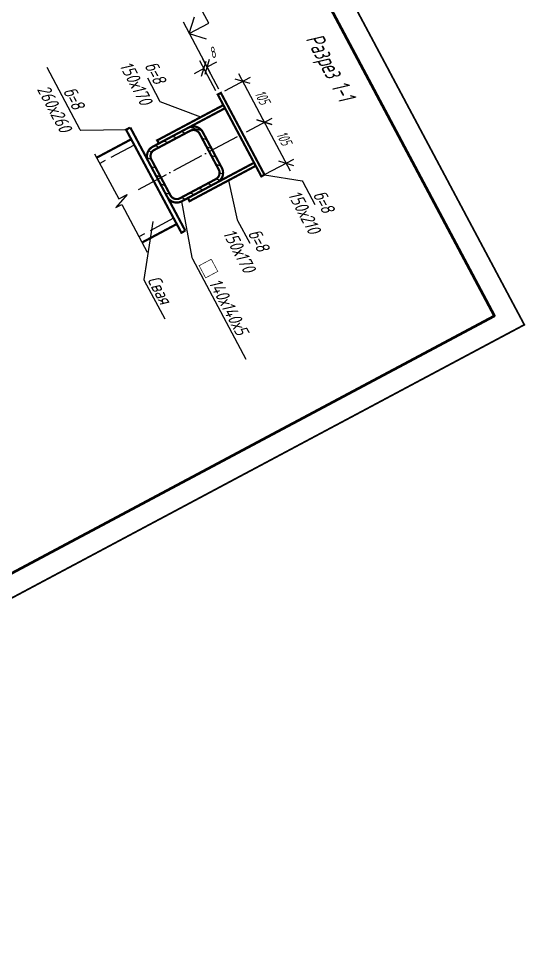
# Model space of a CAD drawing. Extents: x 5370511 to 5386565, y 1010429 to 1053793.
# Drawn here: x 5378768.6 to 5378883.5, y 1041743 to 1041952.3 of the extents above; entities that cross this region are included whole.
import ezdxf
from ezdxf import colors
from ezdxf.entities.mleader import LeaderData, LeaderLine
from ezdxf.enums import TextEntityAlignment as Align
from ezdxf.math import Vec2, Vec3

# ---------------------------------------------------------------- set-up
doc = ezdxf.new("R2010")
doc.units = 0
doc.header["$PDMODE"] = 32
doc.header["$PDSIZE"] = 0.3
doc.linetypes.add('ACAD_ISO02W100', pattern=[15, 12, -3])
doc.linetypes.add('ACAD_ISO04W100', pattern=[30, 24, -3, 0, -3])
doc.layers.get('0').update_dxf_attribs({"linetype": 'CONTINUOUS'})
doc.layers.get('DEFPOINTS').update_dxf_attribs({"linetype": 'CONTINUOUS'})
doc.layers.add('Строения', color=7, linetype='CONTINUOUS')
doc.styles.add('ГОСТ_НИПИ', font='gost_nipi.shx', dxfattribs={"oblique": 15})
doc.styles.add('ГОСТ_НИПИ_разм', font='gost_nipi.shx', dxfattribs={"width": 0.8, "oblique": 15, "height": 2.5})
doc.linetypes.add('Сварка3', pattern='A,2,[33,ESKDSHAPES.SHX,S=2,R=0,X=0,Y=0],2', length=4)
doc.dimstyles.new('Лист М10', dxfattribs={"dimtxt": 2.5, "dimasz": 2.5, "dimexe": 2, "dimexo": 1, "dimgap": 1, "dimtad": 1, "dimdec": 0, "dimlfac": 10, "dimzin": 0, "dimdsep": 46, "dimtxsty": 'ГОСТ_НИПИ_разм', "dimblk": 'OBLIQUE', "dimcen": 0.09, "dimdle": 2, "dimaunit": 1, "dimadec": 0, "dimazin": 0, "dimtfac": 1, "dimtdec": 0, "dimtofl": 0, "dimtmove": 1, "dimatfit": 3, "dimldrblk": 'NONE', "dimfxl": 1, "dimtolj": 1, "dimtzin": 0, "dimarcsym": 0})
pattern_1 = [(343.04916, (5378661.3543, 1042367.2449), (0.4628375, 1.5185314), [])]

# ---------------------------------------------------------------- blocks, each defined once
blk = doc.blocks.new('*U427')
at = {"lineweight": 50, "const_width": 0.4}
blk.add_lwpolyline([(-420, 297), (0, 297), (0, 0), (-420, 0)], close=True, dxfattribs=at)
at = {"lineweight": 50}
blk.add_lwpolyline([(-400, 5), (-5, 5), (-5, 292), (-400, 292)], close=True, dxfattribs=at)
at = {"style": 'ГОСТ_НИПИ', "oblique": 15}
blk.add_attdef('СКВОЗНАЯ_НУМЕРАЦИЯ', text='', height=3, dxfattribs=at).set_placement((-10, 288.5), align=Align.MIDDLE_CENTER)
at = {"style": 'ГОСТ_НИПИ', "oblique": 15, "width": 0.8}
for tag, p in [('ДАТА_СОГЛ_1', (-406.75, 146)), ('ДАТА_СОГЛ_2', (-401.75, 146)), ('ФАМИЛИЯ_СОГЛ_1', (-406.75, 111)), ('ФАМИЛИЯ_СОГЛ_2', (-401.75, 111)), ('ХАРАКТЕР_РАБОТЫ_СОГЛ_1', (-406.75, 91)), ('ХАРАКТЕР_РАБОТЫ_СОГЛ_2', (-401.75, 91))]:
    blk.add_attdef(tag, p, '', height=3, rotation=90, dxfattribs=at)
at = {"style": 'ГОСТ_НИПИ', "oblique": 15}
for tag, width, p in [('ОБОЗНАЧЕНИЕ_ДОКУМЕНТА', 0.8, (-65, 55)), ('НАИМЕНОВАНИЕ_ПРОЕКТА', 0.8, (-65, 42.5)), ('НАИМЕНОВАНИЕ_ОБЪЕКТА', 0.8, (-90, 27.5)), ('СТАДИЯ', 0.8, (-47.5, 25)), ('ЛИСТ', 0.8, (-32.5, 25)), ('ЛИСТОВ', 0.8, (-15, 25)), ('НАИМЕНОВАНИЕ_ЧЕРТЕЖА', 0.8, (-90, 12.5)), ('ПРЕДПРИЯТИЕ', 0.7, (-30.48, 12.55))]:
    blk.add_attdef(tag, text='', height=3, dxfattribs=dict(at, width=width)).set_placement(p, align=Align.MIDDLE_CENTER)
at = {"style": 'ГОСТ_НИПИ', "oblique": 15, "width": 0.8}
blk.add_attdef('РАЗРАБ', text='', height=3, dxfattribs=at).set_placement((-189.18, 32.18), align=Align.MIDDLE_LEFT)
for tag, p in [('ФАМИЛИЯ_5', (-169, 31)), ('ДАТА_1', (-134, 31)), ('ХАРАКТЕР_РАБОТЫ_1', (-189, 26)), ('ФАМИЛИЯ_1', (-169, 26)), ('ДАТА_2', (-134, 26)), ('ХАРАКТЕР_РАБОТЫ_2', (-189, 20.72)), ('ФАМИЛИЯ_2', (-169.15, 20.71)), ('ДАТА_3', (-134, 20.72)), ('ХАРАКТЕР_РАБОТЫ_3', (-189, 16)), ('ФАМИЛИЯ_3', (-169.01, 15.99)), ('ДАТА_4', (-134, 16)), ('ФАМИЛИЯ_6', (-169, 11)), ('ДАТА_5', (-134, 11)), ('ХАРАКТЕР_РАБОТЫ_4', (-189, 6)), ('ФАМИЛИЯ_4', (-169, 6)), ('ДАТА_6', (-134, 6))]:
    blk.add_attdef(tag, p, '', height=3, dxfattribs=at)
at = {"style": 'ГОСТ_НИПИ', "oblique": 15, "width": 0.8, "flags": 8}
blk.add_attdef('НКОНТР', text='', height=3, dxfattribs=at).set_placement((-189.36, 12.34), align=Align.MIDDLE_LEFT)
at = {"style": 'ГОСТ_НИПИ', "oblique": 15, "width": 0.8}
blk.add_attdef('ФОРМАТ', text='', height=3, dxfattribs=at).set_placement((-38.94, 0.42), align=Align.BOTTOM_CENTER)
blk = doc.blocks.new('_Oblique')
at = {"color": 0, "linetype": 'ByBlock', "lineweight": -2}
blk.add_line((-0.5, -0.5), (0.5, 0.5), dxfattribs=at)
blk = doc.blocks.new('*D1022')
at = {"color": 0, "lineweight": -2, "transparency": 16777216}
for p, q in [((5378813.31, 1041935.96), (5378809.7, 1041942.73)), ((5378814.02, 1041936.34), (5378810.41, 1041943.11)), ((5378811.35, 1041941.34), (5378813.56, 1041942.52)), ((5378810.64, 1041940.97), (5378808.44, 1041939.79))]:
    blk.add_line(p, q, dxfattribs=at)
at = {"layer": 'DEFPOINTS', "color": 0, "lineweight": 15, "transparency": 16777216}
for p in [(5378810.64, 1041940.97), (5378813.78, 1041935.08), (5378814.49, 1041935.46)]:
    blk.add_point(p, dxfattribs=at)
at = {"color": 0, "lineweight": -2, "transparency": 16777216, "xscale": 2.5, "yscale": 2.5, "zscale": 2.5}
for p, rotation in [((5378810.64, 1041940.97), 28.04915530994217), ((5378811.35, 1041941.34), 208.0491553099422)]:
    blk.add_blockref('_Oblique', p, dxfattribs=dict(at, rotation=rotation))
at = {"color": 0, "transparency": 16777216, "insert": (5378812.5, 1041944.5), "char_height": 2.5, "attachment_point": 5, "rotation": 28.0492, "style": 'ГОСТ_НИПИ_разм'}
blk.add_mtext('\\A1;8', dxfattribs=at)
blk = doc.blocks.new('_None')
blk = doc.blocks.new('*D1023')
at = {"color": 0, "lineweight": -2, "transparency": 16777216}
for p, q in [((5378815.37, 1041935.93), (5378821.16, 1041939.02)), ((5378818.46, 1041939.84), (5378825.28, 1041927.04)), ((5378820.31, 1041926.66), (5378826.1, 1041929.75))]:
    blk.add_line(p, q, dxfattribs=at)
at = {"layer": 'DEFPOINTS', "color": 0, "lineweight": 15, "transparency": 16777216}
for p in [(5378814.49, 1041935.46), (5378824.34, 1041928.81), (5378819.42, 1041926.19)]:
    blk.add_point(p, dxfattribs=at)
at = {"color": 0, "lineweight": -2, "transparency": 16777216, "xscale": 2.5, "yscale": 2.5, "zscale": 2.5}
for p, rotation in [((5378819.4, 1041938.08), 118.0491553040555), ((5378824.34, 1041928.81), 298.0491553040555)]:
    blk.add_blockref('_Oblique', p, dxfattribs=dict(at, rotation=rotation))
at = {"color": 0, "transparency": 16777216, "insert": (5378823.85, 1041934.5), "char_height": 2.5, "attachment_point": 5, "rotation": 298.0492, "style": 'ГОСТ_НИПИ_разм'}
blk.add_mtext('\\A1;105', dxfattribs=at)
blk = doc.blocks.new('*D1024')
at = {"color": 0, "lineweight": -2, "transparency": 16777216}
for p, q in [((5378823.4, 1041930.57), (5378830.21, 1041917.78)), ((5378820.31, 1041926.66), (5378826.1, 1041929.75)), ((5378824.54, 1041917.02), (5378831.04, 1041920.48))]:
    blk.add_line(p, q, dxfattribs=at)
at = {"layer": 'DEFPOINTS', "color": 0, "lineweight": 15, "transparency": 16777216}
for p in [(5378819.42, 1041926.19), (5378829.27, 1041919.54), (5378823.65, 1041916.55)]:
    blk.add_point(p, dxfattribs=at)
at = {"color": 0, "lineweight": -2, "transparency": 16777216, "xscale": 2.5, "yscale": 2.5, "zscale": 2.5}
for p, rotation in [((5378824.34, 1041928.81), 118.0491553040555), ((5378829.27, 1041919.54), 298.0491553040555)]:
    blk.add_blockref('_Oblique', p, dxfattribs=dict(at, rotation=rotation))
at = {"color": 0, "transparency": 16777216, "insert": (5378828.79, 1041925.23), "char_height": 2.5, "attachment_point": 5, "rotation": 298.0492, "style": 'ГОСТ_НИПИ_разм'}
blk.add_mtext('\\A1;105', dxfattribs=at)
blk = doc.blocks.new('*U812')
at = {"ltscale": 100}
for p, q in [((0, 0), (0, 5)), ((0, 0), (-2.83, 2.83)), ((0, 0), (2.83, 2.83)), ((-3, 0), (10.08, 0))]:
    blk.add_line(p, q, dxfattribs=at)
at = {"color": 1, "ltscale": 0.35, "insert": (-6.76, 9.9), "char_height": 3, "attachment_point": 3, "style": 'ГОСТ_НИПИ', "bg_fill": 3, "box_fill_scale": 1.5, "bg_fill_color": 256, "bg_fill_transparency": 0}
blk.add_mtext_dynamic_manual_height_columns('{\\C255;\\c16777215;*******}', width=12.6457, gutter_width=12.5, heights=[0], dxfattribs=at)
at = {"color": 1, "ltscale": 0.35, "insert": (-5.74, 4.26), "char_height": 3, "attachment_point": 3, "style": 'ГОСТ_НИПИ'}
blk.add_mtext_dynamic_manual_height_columns('{\\C255;\\c16777215;********}', width=16.2559, gutter_width=12.5, heights=[3.52], dxfattribs=at)
at = {"style": 'ГОСТ_НИПИ', "oblique": 15, "width": 0.8}
blk.add_attdef('СУФФИКС', (-5.83, 1.08), '', height=3, dxfattribs=at)
at = {"ltscale": 100}
blk.add_line((0, 5), (-15, 5), dxfattribs=at)
at = {"style": 'ГОСТ_НИПИ', "oblique": 15, "width": 0.8}
blk.add_attdef('УРОВЕНЬ', text='', height=3, dxfattribs=at).set_placement((-13.17, 7.98, -1), align=Align.MIDDLE)

msp = doc.modelspace()

# ---------------------------------------------------------------- hatches: boundary and pattern name
h = msp.add_hatch()
h.set_pattern_fill('ANSI31', color=256, scale=0.5, angle=-61.95084)
h.set_pattern_definition(pattern_1)
h.paths.add_polyline_path([(5378810.376, 1041926.584, 0.4142136), (5378807.129, 1041927.573), (5378799.01, 1041923.247, 0.4142136), (5378798.02, 1041920), (5378800.183, 1041915.941), (5378800.889, 1041916.317), (5378798.726, 1041920.377, -0.4142136), (5378799.386, 1041922.541), (5378807.506, 1041926.867, -0.4142136), (5378809.67, 1041926.207), (5378811.833, 1041922.148), (5378812.539, 1041922.524)])
h = msp.add_hatch()
h.set_pattern_fill('ANSI31', color=256, scale=0.5, angle=-61.95084)
h.set_pattern_definition(pattern_1)
h.paths.add_polyline_path([(5378812.539, 1041922.524), (5378814.702, 1041918.464, -0.4142136), (5378813.713, 1041915.217), (5378805.593, 1041910.891, -0.4142136), (5378802.346, 1041911.881), (5378800.183, 1041915.941), (5378800.889, 1041916.317), (5378803.052, 1041912.257, 0.4142136), (5378805.217, 1041911.597), (5378813.336, 1041915.924, 0.4142136), (5378813.996, 1041918.088), (5378811.833, 1041922.148)])

# ---------------------------------------------------------------- linework, layer by layer
at = {"linetype": 'ACAD_ISO02W100', "ltscale": 0.5}
for p, q in [((5378794.867, 1041923.651), (5378787.03, 1041919.468)), ((5378803.776, 1041907.061), (5378795.878, 1041902.862))]:
    msp.add_line(p, q, dxfattribs=at)
at = {"linetype": 'ACAD_ISO04W100', "ltscale": 0.3}
msp.add_lwpolyline([(5378795.801, 1041913.606), (5378818.84, 1041925.881)], dxfattribs=at)
at = {"linetype": 'Сварка3', "ltscale": 0.5}
for points in [[(5378807.041, 1041927.526), (5378800.422, 1041923.999)], [(5378807.005, 1041911.644), (5378813.713, 1041915.217)]]:
    msp.add_lwpolyline(points, dxfattribs=at)
at = {"linetype": 'Сварка3'}
msp.add_lwpolyline([(5378794.163, 1041924.958), (5378804.414, 1041905.719)], dxfattribs=at)
msp.add_lwpolyline([(5378785.878, 1041921.67), (5378791.329, 1041911.439), (5378793.266, 1041912.471), (5378790.695, 1041909.481), (5378792.001, 1041910.177), (5378797.765, 1041899.36)])
at = {"layer": 'Строения', "const_width": 0.5}
for points in [[(5378823.654, 1041916.549), (5378813.779, 1041935.082), (5378814.485, 1041935.458), (5378824.36, 1041916.925)], [(5378815.049, 1041932.699), (5378800.046, 1041924.705), (5378800.422, 1041923.999), (5378815.425, 1041931.993)], [(5378822.385, 1041918.932), (5378807.381, 1041910.938), (5378807.005, 1041911.644), (5378822.008, 1041919.638)]]:
    msp.add_lwpolyline(points, close=True, dxfattribs=at)
for points in [[(5378793.871, 1041927.585), (5378792.999, 1041927.12), (5378805.539, 1041903.787), (5378806.411, 1041904.252)], [(5378793.955, 1041927.63), (5378806.411, 1041904.252)], [(5378794.163, 1041924.958), (5378786.329, 1041920.784)], [(5378804.48, 1041905.754), (5378796.58, 1041901.545)]]:
    msp.add_lwpolyline(points, dxfattribs=at)
for points in [[(5378799.01, 1041923.247), (5378807.129, 1041927.573, -0.4142136), (5378810.376, 1041926.584), (5378814.702, 1041918.464, -0.4142136), (5378813.713, 1041915.217), (5378805.593, 1041910.891, -0.4142136), (5378802.346, 1041911.881), (5378798.02, 1041920, -0.4142136)], [(5378799.386, 1041922.541), (5378807.506, 1041926.867, -0.4142136), (5378809.67, 1041926.207), (5378813.996, 1041918.088, -0.4142136), (5378813.336, 1041915.924), (5378805.217, 1041911.597, -0.4142136), (5378803.052, 1041912.257), (5378798.726, 1041920.377, -0.4142136)]]:
    msp.add_lwpolyline(points, format="xyb", close=True, dxfattribs=at)

# ---------------------------------------------------------------- block references
at = {"rotation": 298.0491553101125}
msp.add_blockref('*U427', (5378621.14, 1041743.277), dxfattribs=at)

# ---------------------------------------------------------------- texts
at = {"ltscale": 0.35, "style": 'ГОСТ_НИПИ', "oblique": 15, "width": 0.8}
msp.add_text('Разрез 1-1', height=4, rotation=298.04916, dxfattribs=at).set_placement((5378832.58, 1041947.129), align=Align.BOTTOM_LEFT)

# ---------------------------------------------------------------- dimensions: what is measured, and where the dimension line sits
dim = msp.add_linear_dim(base=(5378810.645, 1041940.965), p1=(5378814.485, 1041935.458), p2=(5378813.779, 1041935.082), angle=28.04916, dimstyle='Лист М10')
dim.commit()
dim.dimension.update_dxf_attribs({"geometry": '*D1022', "text_midpoint": (5378813.557, 1041942.517), "dimtype": 160})
for base, p1, p2, picture, middle in [((5378824.336, 1041928.809), (5378814.485, 1041935.458), (5378819.423, 1041926.192), '*D1023', (5378823.853, 1041934.501)), ((5378829.274, 1041919.543), (5378819.423, 1041926.192), (5378823.654, 1041916.549), '*D1024', (5378828.791, 1041925.234))]:
    dim = msp.add_linear_dim(base=base, p1=p1, p2=p2, angle=298.04916, dimstyle='Лист М10')
    dim.commit()
    dim.dimension.update_dxf_attribs({"geometry": picture, "text_midpoint": middle})

# ---------------------------------------------------------------- leaders
ml = msp.add_multileader_mtext('Standard')
ml.set_content('б=8\\P150х170', color=256, style='ГОСТ_НИПИ')
ml.set_leader_properties()
ml.set_arrow_properties(name='NONE')
ml.build(insert=Vec2(0, 0))
ml.multileader.update_dxf_attribs({"text_left_attachment_type": 6, "text_right_attachment_type": 6, "dogleg_length": 0.2, "arrow_head_size": 0.2})
ctx = ml.context
ctx.base_point, ctx.char_height, ctx.arrow_head_size, ctx.landing_gap_size, ctx.plane_origin, ctx.plane_x_axis, ctx.plane_y_axis = Vec3(5378793.446, 1041947.16), 3, 0.2, 0.2, Vec3(5378801.295, 1041954.078), Vec3(0.4702289, -0.8825445), Vec3(0.8825445, 0.4702289)
ctx.left_attachment, ctx.right_attachment, ctx.text_align_type = 6, 6, 1
notes = []
notes.append((ctx, [(1, (1, 1, 0), (5378800.761, 1041933.432), (-0.4702289, 0.8825445), 0.2, [(0, [(5378809.958, 1041929.987)], 0, [])])]))
ctx.mtext.insert, ctx.mtext.text_direction, ctx.mtext.rotation, ctx.mtext.width, ctx.mtext.alignment, ctx.mtext.flow_direction = Vec3(5378800.931, 1041940.768), Vec3(0.4702289, -0.8825445), 5.2019391, 5.60319, 2, 5
ml = msp.add_multileader_mtext('Standard')
ml.set_content('б=8\\P260х260', color=256, style='ГОСТ_НИПИ')
ml.set_leader_properties()
ml.set_arrow_properties(name='NONE')
ml.build(insert=Vec2(0, 0))
ml.multileader.update_dxf_attribs({"text_left_attachment_type": 6, "text_right_attachment_type": 6, "dogleg_length": 0.2, "arrow_head_size": 0.2})
ctx = ml.context
ctx.base_point, ctx.char_height, ctx.arrow_head_size, ctx.landing_gap_size, ctx.plane_origin, ctx.plane_x_axis, ctx.plane_y_axis = Vec3(5378774.463, 1041942.401), 3, 0.2, 0.2, Vec3(5378851.035, 1041861.65), Vec3(0.4702289, -0.8825445), Vec3(0.8825445, 0.4702289)
ctx.left_attachment, ctx.right_attachment, ctx.text_align_type = 6, 6, 1
notes.append((ctx, [(0, (1, 1, 0), (5378782.716, 1041926.911), (-0.4702289, 0.8825445), 0.2, [(0, [(5378792.999, 1041927.12)], 0, [])])]))
ctx.mtext.insert, ctx.mtext.text_direction, ctx.mtext.rotation, ctx.mtext.alignment, ctx.mtext.flow_direction = Vec3(5378782.485, 1041935), Vec3(0.4702289, -0.8825445), 5.2019391, 2, 5
ml = msp.add_multileader_mtext('Standard')
ml.set_content('б=8\\P150х170', color=256, style='ГОСТ_НИПИ')
ml.set_leader_properties()
ml.set_arrow_properties(name='NONE')
ml.build(insert=Vec2(0, 0))
ml.multileader.update_dxf_attribs({"text_left_attachment_type": 6, "text_right_attachment_type": 6, "dogleg_length": 0.2, "arrow_head_size": 0.2})
ctx = ml.context
ctx.base_point, ctx.char_height, ctx.arrow_head_size, ctx.landing_gap_size, ctx.plane_origin, ctx.plane_x_axis, ctx.plane_y_axis = Vec3(5378818.268, 1041906.565), 3, 0.2, 0.2, Vec3(5378820.612, 1041917.987), Vec3(0.4702289, -0.8825445), Vec3(0.8825445, 0.4702289)
ctx.left_attachment, ctx.right_attachment, ctx.text_align_type = 6, 6, 1
notes.append((ctx, [(0, (1, 1, 0), (5378818.174, 1041906.742), (0.4702289, -0.8825445), 0.2, [(0, [(5378816.199, 1041915.636)], 0, [])])]))
ctx.mtext.insert, ctx.mtext.text_direction, ctx.mtext.rotation, ctx.mtext.width, ctx.mtext.alignment, ctx.mtext.flow_direction = Vec3(5378824.358, 1041902.791), Vec3(0.4702289, -0.8825445), 5.2019391, 5.60319, 2, 5
ml = msp.add_multileader_mtext('Standard')
ml.set_content('б=8\\P150х210', color=256, style='ГОСТ_НИПИ')
ml.set_leader_properties()
ml.set_arrow_properties(name='NONE')
ml.build(insert=Vec2(0, 0))
ml.multileader.update_dxf_attribs({"text_left_attachment_type": 6, "text_right_attachment_type": 6, "dogleg_length": 0.2, "arrow_head_size": 0.2})
ctx = ml.context
ctx.base_point, ctx.char_height, ctx.arrow_head_size, ctx.landing_gap_size, ctx.plane_origin, ctx.plane_x_axis, ctx.plane_y_axis = Vec3(5378833.02, 1041915.328), 3, 0.2, 0.2, Vec3(5378838.865, 1041927.712), Vec3(0.4702289, -0.8825445), Vec3(0.8825445, 0.4702289)
ctx.left_attachment, ctx.right_attachment, ctx.text_align_type = 6, 6, 1
notes.append((ctx, [(0, (1, 1, 0), (5378832.926, 1041915.504), (0.4702289, -0.8825445), 0.2, [(0, [(5378824.36, 1041916.925)], 0, [])])]))
ctx.mtext.insert, ctx.mtext.text_direction, ctx.mtext.rotation, ctx.mtext.width, ctx.mtext.alignment, ctx.mtext.flow_direction = Vec3(5378839.11, 1041911.553), Vec3(0.4702289, -0.8825445), 5.2019391, 5.60319, 2, 5
ml = msp.add_multileader_mtext('Standard')
ml.set_content('{\\f@Batang|b0|i0|c204|p18;\\Q0;□\\fMS Shell Dlg 2|b0|i0|c204|p0;\\H0.70833x;\\Q15; \\Fgost_ful|c204;\\H1.4118x;140х140х5}', color=256, style='ГОСТ_НИПИ')
ml.set_leader_properties()
ml.set_arrow_properties(name='NONE')
ml.build(insert=Vec2(0, 0))
ml.multileader.update_dxf_attribs({"text_left_attachment_type": 6, "text_right_attachment_type": 6, "dogleg_length": 0.36})
ctx = ml.context
ctx.base_point, ctx.char_height, ctx.landing_gap_size, ctx.plane_origin, ctx.plane_x_axis, ctx.plane_y_axis = Vec3(5378808.062, 1041897.853), 3, 0.5, Vec3(5378748.211, 1041962.733), Vec3(0.4702289, -0.8825445), Vec3(0.8825445, 0.4702289)
ctx.left_attachment, ctx.right_attachment, ctx.text_align_type = 6, 6, 1
notes.append((ctx, [(0, (1, 1, 0), (5378807.892, 1041898.171), (0.4702289, -0.8825445), 0.36, [(0, [(5378805.593, 1041910.891)], 0, [])])]))
ctx.mtext.insert, ctx.mtext.text_direction, ctx.mtext.rotation, ctx.mtext.alignment, ctx.mtext.flow_direction = Vec3(5378816.377, 1041889.903), Vec3(0.4702289, -0.8825445), 5.2019391, 2, 5
ml = msp.add_multileader_mtext('Standard')
ml.set_content('Свая', color=256, style='ГОСТ_НИПИ')
ml.set_leader_properties()
ml.set_arrow_properties(name='NONE')
ml.build(insert=Vec2(0, 0))
ml.multileader.update_dxf_attribs({"text_left_attachment_type": 6, "text_right_attachment_type": 6, "dogleg_length": 0.2, "arrow_head_size": 0.2})
ctx = ml.context
ctx.base_point, ctx.char_height, ctx.arrow_head_size, ctx.landing_gap_size, ctx.plane_origin, ctx.plane_x_axis, ctx.plane_y_axis = Vec3(5378797.113, 1041892.998), 3, 0.2, 0.2, Vec3(5378802.268, 1041910.871), Vec3(0.4702289, -0.8825445), Vec3(0.8825445, 0.4702289)
ctx.left_attachment, ctx.right_attachment = 6, 6
notes.append((ctx, [(0, (1, 1, 0), (5378797.019, 1041893.174), (0.4702289, -0.8825445), 0.2, [(0, [(5378799.03, 1041906.313)], 0, [])])]))
ctx.mtext.insert, ctx.mtext.text_direction, ctx.mtext.rotation, ctx.mtext.flow_direction = Vec3(5378800.384, 1041894.514), Vec3(0.4702289, -0.8825445), 5.2019391, 5
for ctx, leaders in notes:
    for number, flags, end, landing, length, lines in leaders:
        leader = LeaderData()
        leader.index, (leader.has_last_leader_line, leader.has_dogleg_vector, leader.attachment_direction) = number, flags
        leader.last_leader_point, leader.dogleg_vector, leader.dogleg_length = Vec3(end), Vec3(landing), length
        for number, points, colour, breaks in lines:
            line = LeaderLine()
            line.index, line.vertices, line.color, line.breaks = number, Vec3.list(points), colors.encode_raw_color(colour), breaks
            leader.lines.append(line)
        ctx.leaders.append(leader)

# ---------------------------------------------------------------- next in the draw order: block references
at = {"linetype": 'ACAD_ISO02W100'}
ref = msp.add_blockref('*U812', (5378807.335, 1041948.879), dxfattribs=dict(at, rotation=298.0491553101125))
ref.add_attrib('УРОВЕНЬ', 'по профилю', dxfattribs={"height": 3, "rotation": 298.04916, "style": 'ГОСТ_НИПИ', "oblique": 15, "width": 0.8}).set_placement((5378808.189, 1041964.251, -1), align=Align.MIDDLE)
ref.add_attrib('СУФФИКС', 'см. часть ВЗ', (5378795.425, 1041973.534), dxfattribs={"height": 3, "rotation": 298.04916, "style": 'ГОСТ_НИПИ', "oblique": 15, "width": 0.8})

doc.saveas('drawing.dxf')
